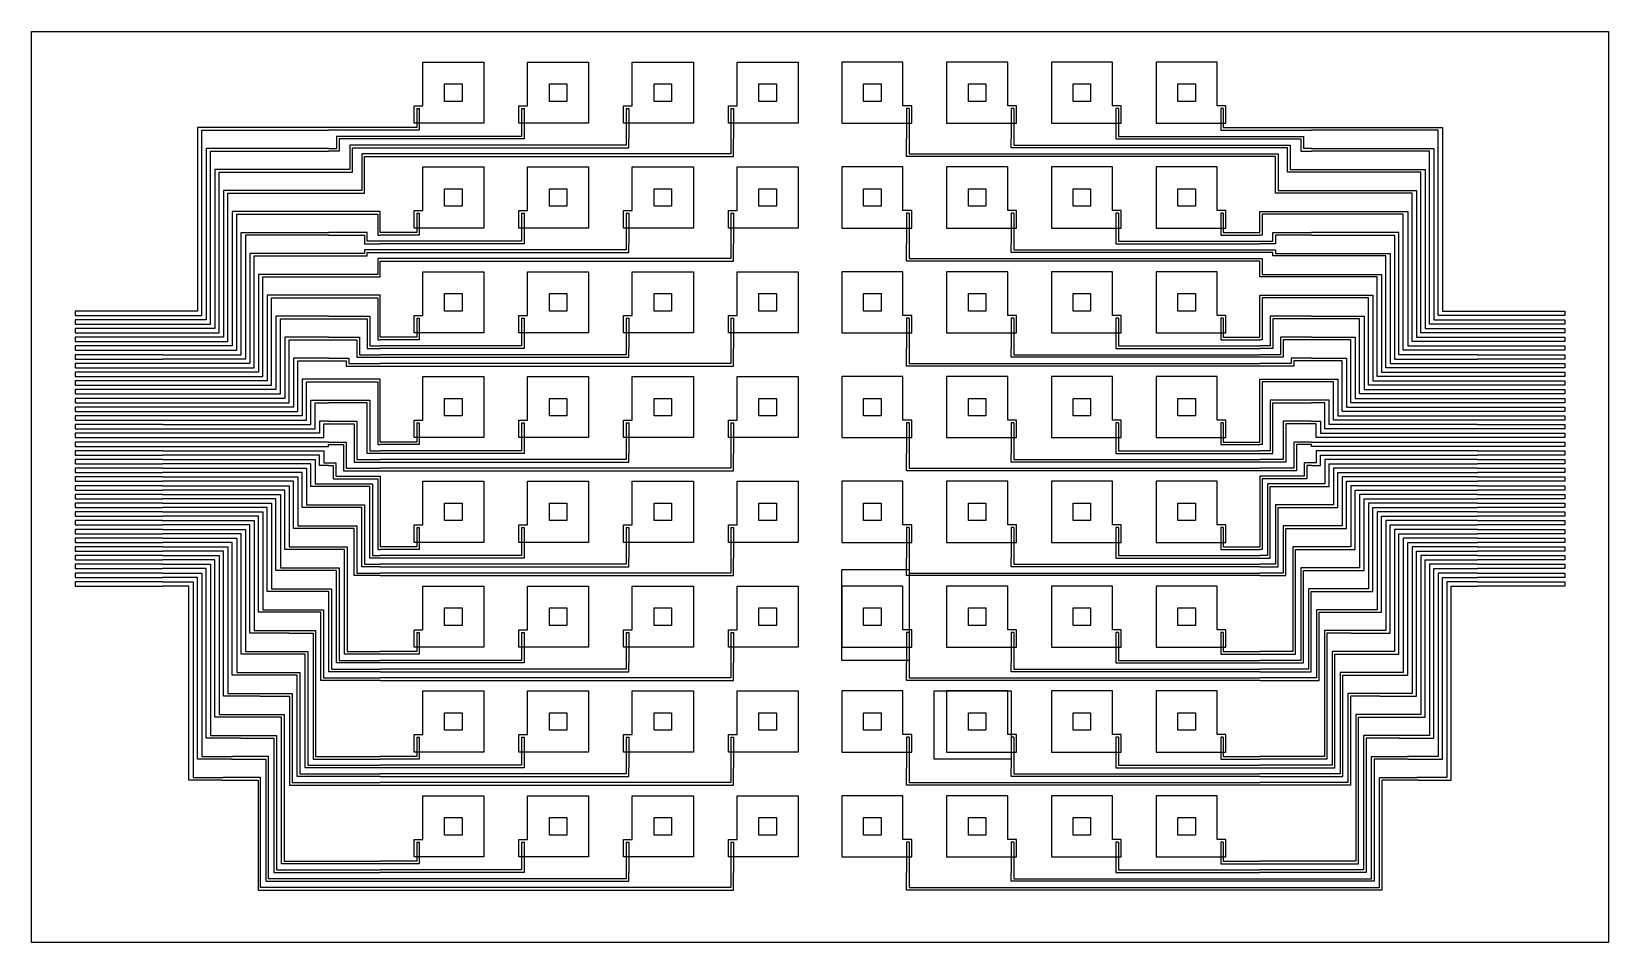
# Model space of a CAD drawing. Header units: millimetres. Extents: x -64 to 318, y -275 to 106.
# Drawn here: x 83.1 to 173.4, y -157.4 to -105.3 of the extents above; entities that cross this region are included whole.
import ezdxf

# ---------------------------------------------------------------- set-up
doc = ezdxf.new("R2010")
doc.units = ezdxf.units.MM
doc.header["$MEASUREMENT"] = 0

# ---------------------------------------------------------------- blocks, each defined once
blk = doc.blocks.new('*U20')
at = {"color": 3}
for p, q in [((-2, -1.75), (-2, -0.75)), ((-2, -0.75), (-1.5, -0.75)), ((-1.5, -0.75), (-1.5, -0.75)), ((-1.5, -1.75), (-2, -1.75))]:
    blk.add_line(p, q, dxfattribs=at)
blk.add_lwpolyline([(-1.5, -0.75), (-1.5, 1.75), (2, 1.75), (2, -1.75), (-1.5, -1.75)], dxfattribs=at)
blk = doc.blocks.new('*U21')
at = {"color": 0, "linetype": 'ByBlock', "lineweight": -2, "transparency": 16777216}
for p in [(0, 0), (6, 0), (12, 0), (18, 0), (0, -6), (6, -6), (12, -6), (18, -6), (0, -12), (6, -12), (12, -12), (18, -12), (0, -18), (6, -18), (12, -18), (18, -18), (0, -24), (6, -24), (12, -24), (18, -24), (0, -30), (6, -30), (12, -30), (18, -30), (0, -36), (6, -36), (12, -36), (18, -36), (0, -42), (6, -42), (12, -42), (18, -42)]:
    blk.add_blockref('*U20', p, dxfattribs=at)
blk = doc.blocks.new('*U22')
blk.add_lwpolyline([(-0.125, 2.5), (-0.125, -2.5), (0.125, -2.5), (0.125, 2.5)])
blk = doc.blocks.new('*U23')
at = {"color": 0, "linetype": 'ByBlock', "lineweight": -2, "transparency": 16777216}
for p in [(0, 0), (0.5, 0), (1, 0), (1.5, 0), (2, 0), (2.5, 0), (3, 0), (3.5, 0), (4, 0), (4.5, 0), (5, 0), (5.5, 0), (6, 0), (6.5, 0), (7, 0), (7.5, 0), (8, 0), (8.5, 0), (9, 0), (9.5, 0), (10, 0), (10.5, 0), (11, 0), (11.5, 0), (12, 0), (12.5, 0), (13, 0), (13.5, 0), (14, 0), (14.5, 0), (15, 0), (15.5, 0)]:
    blk.add_blockref('*U22', p, dxfattribs=at)
blk = doc.blocks.new('*U24')
for p, q in [((-8.033, 1.375), (-8.033, 0.275)), ((-8.033, 1.375), (-7.883, 1.375)), ((-7.883, 1.375), (-7.883, 0.125)), ((-2.033, 1.375), (-2.033, -0.225)), ((-2.033, 1.375), (-1.883, 1.375)), ((-1.883, 1.375), (-1.883, 0.125)), ((3.967, 1.375), (3.967, -0.225)), ((3.967, 1.375), (4.117, 1.375)), ((4.117, 1.375), (4.117, 0.125)), ((9.967, 1.375), (9.967, -0.225)), ((9.967, 1.375), (10.117, 1.375)), ((10.117, 1.375), (10.117, 0.125)), ((-8.033, 0.275), (-10.117, 0.275)), ((-7.883, 0.125), (-10.117, 0.125)), ((-8.033, 0.275), (-8.033, 0.275)), ((-1.998, 0.172), (-1.998, 0.172)), ((-1.883, 0.125), (-1.883, -0.375)), ((4.002, 0.172), (4.002, 0.172)), ((4.117, 0.125), (4.117, -0.375)), ((10.002, 0.172), (10.002, 0.172)), ((10.117, 0.125), (10.117, -0.375)), ((-2.033, -0.225), (-10.117, -0.225)), ((-1.883, -0.375), (-10.117, -0.375)), ((3.967, -0.725), (-10.117, -0.725)), ((-10.117, -0.875), (4.117, -0.875)), ((3.967, -0.225), (3.967, -0.725)), ((4.117, -0.875), (4.117, -0.375)), ((9.967, -0.225), (9.967, -0.725)), ((9.967, -0.725), (9.967, -1.225)), ((10.117, -0.875), (10.117, -0.375)), ((10.117, -1.375), (10.117, -0.875)), ((9.967, -1.225), (-10.117, -1.225)), ((-10.117, -1.375), (10.117, -1.375))]:
    blk.add_line(p, q)
blk = doc.blocks.new('*U25')
at = {"color": 0, "linetype": 'ByBlock', "lineweight": -2, "transparency": 16777216}
for p in [(0, 0), (0, -6), (0, -12), (0, -18), (0, -24), (0, -30), (0, -36), (0, -42)]:
    blk.add_blockref('*U24', p, dxfattribs=at)
blk = doc.blocks.new('*U26')
at = {"color": 3}
for p, q in [((-2, -1.75), (-2, -0.75)), ((-2, -0.75), (-1.5, -0.75)), ((-1.5, -0.75), (-1.5, -0.75)), ((-1.5, -1.75), (-2, -1.75))]:
    blk.add_line(p, q, dxfattribs=at)
blk.add_lwpolyline([(-1.5, -0.75), (-1.5, 1.75), (2, 1.75), (2, -1.75), (-1.5, -1.75)], dxfattribs=at)
blk = doc.blocks.new('*U27')
at = {"color": 0, "linetype": 'ByBlock', "lineweight": -2, "transparency": 16777216}
for p in [(0, 0), (6, 0), (12, 0), (18, 0), (0, -6), (6, -6), (12, -6), (18, -6), (0, -12), (6, -12), (12, -12), (18, -12), (0, -18), (6, -18), (12, -18), (18, -18), (0, -24), (6, -24), (12, -24), (18, -24), (0, -30), (6, -30), (12, -30), (18, -30), (0, -36), (6, -36), (12, -36), (18, -36), (0, -42), (6, -42), (12, -42), (18, -42)]:
    blk.add_blockref('*U26', p, dxfattribs=at)
blk = doc.blocks.new('*U28')
blk.add_lwpolyline([(-0.125, 2.5), (-0.125, -2.5), (0.125, -2.5), (0.125, 2.5)])
blk = doc.blocks.new('*U29')
at = {"color": 0, "linetype": 'ByBlock', "lineweight": -2, "transparency": 16777216}
for p in [(0, 0), (0.5, 0), (1, 0), (1.5, 0), (2, 0), (2.5, 0), (3, 0), (3.5, 0), (4, 0), (4.5, 0), (5, 0), (5.5, 0), (6, 0), (6.5, 0), (7, 0), (7.5, 0), (8, 0), (8.5, 0), (9, 0), (9.5, 0), (10, 0), (10.5, 0), (11, 0), (11.5, 0), (12, 0), (12.5, 0), (13, 0), (13.5, 0), (14, 0), (14.5, 0), (15, 0), (15.5, 0)]:
    blk.add_blockref('*U28', p, dxfattribs=at)
blk = doc.blocks.new('*U30')
for p, q in [((-8.033, 1.375), (-8.033, 0.275)), ((-8.033, 1.375), (-7.883, 1.375)), ((-7.883, 1.375), (-7.883, 0.125)), ((-2.033, 1.375), (-2.033, -0.225)), ((-2.033, 1.375), (-1.883, 1.375)), ((-1.883, 1.375), (-1.883, 0.125)), ((3.967, 1.375), (3.967, -0.225)), ((3.967, 1.375), (4.117, 1.375)), ((4.117, 1.375), (4.117, 0.125)), ((9.967, 1.375), (9.967, -0.225)), ((9.967, 1.375), (10.117, 1.375)), ((10.117, 1.375), (10.117, 0.125)), ((-8.033, 0.275), (-10.117, 0.275)), ((-7.883, 0.125), (-10.117, 0.125)), ((-8.033, 0.275), (-8.033, 0.275)), ((-1.998, 0.172), (-1.998, 0.172)), ((-1.883, 0.125), (-1.883, -0.375)), ((4.002, 0.172), (4.002, 0.172)), ((4.117, 0.125), (4.117, -0.375)), ((10.002, 0.172), (10.002, 0.172)), ((10.117, 0.125), (10.117, -0.375)), ((-2.033, -0.225), (-10.117, -0.225)), ((-1.883, -0.375), (-10.117, -0.375)), ((3.967, -0.725), (-10.117, -0.725)), ((-10.117, -0.875), (4.117, -0.875)), ((3.967, -0.225), (3.967, -0.725)), ((4.117, -0.875), (4.117, -0.375)), ((9.967, -0.225), (9.967, -0.725)), ((9.967, -0.725), (9.967, -1.225)), ((10.117, -0.875), (10.117, -0.375)), ((10.117, -1.375), (10.117, -0.875)), ((9.967, -1.225), (-10.117, -1.225)), ((-10.117, -1.375), (10.117, -1.375))]:
    blk.add_line(p, q)
blk = doc.blocks.new('*U31')
at = {"color": 0, "linetype": 'ByBlock', "lineweight": -2, "transparency": 16777216}
for p in [(0, 0), (0, -6), (0, -12), (0, -18), (0, -24), (0, -30), (0, -36), (0, -42)]:
    blk.add_blockref('*U30', p, dxfattribs=at)
blk = doc.blocks.new('*U32')
at = {"color": 4}
blk.add_lwpolyline([(-0.5, 0.5), (0.5, 0.5), (0.5, -0.5), (-0.5, -0.5)], close=True, dxfattribs=at)
blk = doc.blocks.new('*U33')
at = {"color": 0, "linetype": 'ByBlock', "lineweight": -2, "transparency": 16777216}
for p in [(0, 0), (6, 0), (12, 0), (18, 0), (24, 0), (30, 0), (36, 0), (42, 0), (0, -6), (6, -6), (12, -6), (18, -6), (24, -6), (30, -6), (36, -6), (42, -6), (0, -12), (6, -12), (12, -12), (18, -12), (24, -12), (30, -12), (36, -12), (42, -12), (0, -18), (6, -18), (12, -18), (18, -18), (24, -18), (30, -18), (36, -18), (42, -18), (0, -24), (6, -24), (12, -24), (18, -24), (24, -24), (30, -24), (36, -24), (42, -24), (0, -30), (6, -30), (12, -30), (18, -30), (24, -30), (30, -30), (36, -30), (42, -30), (0, -36), (6, -36), (12, -36), (18, -36), (24, -36), (30, -36), (36, -36), (42, -36), (0, -42), (6, -42), (12, -42), (18, -42), (24, -42), (30, -42), (36, -42), (42, -42)]:
    blk.add_blockref('*U32', p, dxfattribs=at)

msp = doc.modelspace()

# ---------------------------------------------------------------- linework, layer by layer
for p, q in [((103.079, -110.799), (100.104, -110.799)), ((103.079, -110.949), (100.104, -110.949)), ((153.445, -110.799), (156.419, -110.799)), ((153.445, -110.949), (156.419, -110.949)), ((103.079, -111.299), (100.578, -111.299)), ((100.578, -111.299), (100.578, -111.999)), ((103.079, -111.449), (100.728, -111.449)), ((100.728, -111.449), (100.728, -112.149)), ((103.079, -111.799), (101.331, -111.799)), ((101.331, -111.799), (101.331, -113.199)), ((101.481, -113.349), (101.481, -111.949)), ((101.481, -111.949), (103.079, -111.949)), ((153.445, -111.299), (155.946, -111.299)), ((153.445, -111.449), (155.796, -111.449)), ((153.445, -111.799), (155.193, -111.799)), ((155.043, -111.949), (153.445, -111.949)), ((155.043, -113.349), (155.043, -111.949)), ((155.193, -111.799), (155.193, -113.199)), ((155.796, -111.449), (155.796, -112.149)), ((155.946, -111.299), (155.946, -111.999)), ((100.104, -111.999), (100.578, -111.999)), ((100.728, -112.149), (100.104, -112.149)), ((103.079, -112.299), (102.016, -112.299)), ((102.016, -112.299), (102.016, -114.399)), ((102.166, -114.549), (102.166, -112.449)), ((102.166, -112.449), (103.079, -112.449)), ((153.445, -112.299), (154.507, -112.299)), ((154.357, -112.449), (153.445, -112.449)), ((154.357, -114.549), (154.357, -112.449)), ((154.507, -112.299), (154.507, -114.399)), ((155.796, -112.149), (156.419, -112.149)), ((156.419, -111.999), (155.946, -111.999)), ((101.331, -113.199), (100.104, -113.199)), ((100.104, -113.349), (101.481, -113.349)), ((156.419, -113.349), (155.043, -113.349)), ((155.193, -113.199), (156.419, -113.199)), ((102.016, -114.399), (100.104, -114.399)), ((100.104, -114.549), (102.166, -114.549)), ((156.419, -114.549), (154.357, -114.549)), ((154.507, -114.399), (156.419, -114.399)), ((103.079, -115.599), (100.104, -115.599)), ((103.079, -116.799), (103.079, -115.599)), ((153.445, -116.799), (153.445, -115.599)), ((153.445, -115.599), (156.419, -115.599)), ((100.104, -115.749), (102.929, -115.749)), ((102.929, -115.749), (102.929, -116.949)), ((156.419, -115.749), (153.595, -115.749)), ((153.595, -115.749), (153.595, -116.949)), ((102.329, -116.799), (100.104, -116.799)), ((100.104, -116.949), (102.179, -116.949)), ((102.179, -116.949), (102.179, -117.449)), ((102.329, -117.299), (102.329, -116.799)), ((103.079, -117.299), (102.329, -117.299)), ((102.929, -116.949), (103.079, -116.949)), ((153.595, -116.949), (153.445, -116.949)), ((153.445, -117.299), (154.195, -117.299)), ((154.195, -117.299), (154.195, -116.799)), ((154.195, -116.799), (156.419, -116.799)), ((156.419, -116.949), (154.345, -116.949)), ((154.345, -116.949), (154.345, -117.449)), ((102.179, -117.999), (100.104, -117.999)), ((100.104, -118.149), (102.329, -118.149)), ((102.179, -117.449), (103.079, -117.449)), ((103.079, -117.799), (102.179, -117.799)), ((102.179, -117.799), (102.179, -117.999)), ((102.329, -118.149), (102.329, -117.949)), ((102.329, -117.949), (103.079, -117.949)), ((103.079, -118.299), (102.929, -118.299)), ((102.929, -118.299), (102.929, -119.199)), ((154.345, -117.449), (153.445, -117.449)), ((153.445, -117.799), (154.345, -117.799)), ((154.195, -117.949), (153.445, -117.949)), ((153.445, -118.299), (153.595, -118.299)), ((153.595, -118.299), (153.595, -119.199)), ((154.195, -118.149), (154.195, -117.949)), ((156.419, -118.149), (154.195, -118.149)), ((154.345, -117.799), (154.345, -117.999)), ((154.345, -117.999), (156.419, -117.999)), ((102.929, -119.199), (100.104, -119.199)), ((103.079, -119.349), (103.079, -118.449)), ((153.445, -119.349), (153.445, -118.449)), ((153.595, -119.199), (156.419, -119.199)), ((100.104, -119.349), (103.079, -119.349)), ((156.419, -119.349), (153.445, -119.349)), ((103.079, -120.399), (100.104, -120.399)), ((100.104, -120.549), (102.929, -120.549)), ((102.929, -120.549), (102.929, -122.949)), ((103.079, -122.799), (103.079, -120.399)), ((153.445, -122.799), (153.445, -120.399)), ((153.445, -120.399), (156.419, -120.399)), ((156.419, -120.549), (153.595, -120.549)), ((153.595, -120.549), (153.595, -122.949)), ((100.104, -121.599), (102.479, -121.599)), ((100.104, -121.749), (102.329, -121.749)), ((102.329, -121.749), (102.329, -123.449)), ((102.479, -121.599), (102.479, -123.299)), ((156.419, -121.599), (154.045, -121.599)), ((154.045, -121.599), (154.045, -123.299)), ((156.419, -121.749), (154.195, -121.749)), ((154.195, -121.749), (154.195, -123.449)), ((100.104, -122.799), (101.879, -122.799)), ((101.879, -122.799), (101.879, -123.799)), ((156.419, -122.799), (154.645, -122.799)), ((154.645, -122.799), (154.645, -123.799)), ((100.104, -122.949), (101.729, -122.949)), ((101.729, -122.949), (101.729, -123.949)), ((102.329, -123.449), (103.079, -123.449)), ((102.479, -123.299), (103.079, -123.299)), ((102.929, -122.949), (103.079, -122.949)), ((153.595, -122.949), (153.445, -122.949)), ((154.045, -123.299), (153.445, -123.299)), ((154.195, -123.449), (153.445, -123.449)), ((156.419, -122.949), (154.795, -122.949)), ((154.795, -122.949), (154.795, -123.949)), ((100.104, -123.999), (101.279, -123.999)), ((100.104, -124.149), (101.129, -124.149)), ((101.129, -124.149), (101.129, -124.449)), ((101.129, -124.449), (103.079, -124.449)), ((101.279, -123.999), (101.279, -124.299)), ((101.279, -124.299), (103.079, -124.299)), ((101.729, -123.949), (103.079, -123.949)), ((101.879, -123.799), (103.079, -123.799)), ((154.645, -123.799), (153.445, -123.799)), ((154.795, -123.949), (153.445, -123.949)), ((155.245, -124.299), (153.445, -124.299)), ((155.395, -124.449), (153.445, -124.449)), ((156.419, -123.999), (155.245, -123.999)), ((155.245, -123.999), (155.245, -124.299)), ((156.419, -124.149), (155.395, -124.149)), ((155.395, -124.149), (155.395, -124.449)), ((103.079, -125.199), (100.104, -125.199)), ((100.104, -125.349), (102.929, -125.349)), ((102.929, -125.349), (102.929, -128.949)), ((103.079, -128.799), (103.079, -125.199)), ((153.445, -128.799), (153.445, -125.199)), ((153.445, -125.199), (156.419, -125.199)), ((156.419, -125.349), (153.595, -125.349)), ((153.595, -125.349), (153.595, -128.949)), ((100.104, -126.399), (102.479, -126.399)), ((102.479, -126.399), (102.479, -129.299)), ((156.419, -126.399), (154.045, -126.399)), ((154.045, -126.399), (154.045, -129.299)), ((102.329, -126.549), (100.104, -126.549)), ((102.329, -129.449), (102.329, -126.549)), ((154.195, -129.449), (154.195, -126.549)), ((154.195, -126.549), (156.419, -126.549)), ((100.104, -127.599), (101.729, -127.599)), ((100.104, -127.749), (101.579, -127.749)), ((101.579, -127.749), (101.579, -129.949)), ((101.729, -127.599), (101.729, -129.799)), ((156.419, -127.599), (154.795, -127.599)), ((154.795, -127.599), (154.795, -129.799)), ((156.419, -127.749), (154.945, -127.749)), ((154.945, -127.749), (154.945, -129.949)), ((100.104, -128.799), (90.604, -128.799)), ((100.104, -128.799), (101.129, -128.799)), ((100.104, -128.949), (100.979, -128.949)), ((100.979, -128.949), (100.979, -130.449)), ((101.129, -128.799), (101.129, -130.299)), ((102.929, -128.949), (103.079, -128.949)), ((153.595, -128.949), (153.445, -128.949)), ((156.419, -128.799), (155.395, -128.799)), ((155.395, -128.799), (155.395, -130.299)), ((156.419, -128.949), (155.545, -128.949)), ((155.545, -128.949), (155.545, -130.449)), ((156.419, -128.799), (165.919, -128.799)), ((100.104, -129.999), (100.529, -129.999)), ((100.529, -129.999), (100.529, -130.763)), ((101.579, -129.949), (103.079, -129.949)), ((101.729, -129.799), (103.079, -129.799)), ((103.079, -129.449), (102.329, -129.449)), ((102.479, -129.299), (103.079, -129.299)), ((154.045, -129.299), (153.445, -129.299)), ((153.445, -129.449), (154.195, -129.449)), ((154.795, -129.799), (153.445, -129.799)), ((154.945, -129.949), (153.445, -129.949)), ((156.419, -129.999), (155.995, -129.999)), ((155.995, -129.999), (155.995, -130.763)), ((100.104, -130.149), (100.379, -130.149)), ((100.379, -130.149), (100.379, -130.913)), ((100.379, -130.913), (102.929, -130.913)), ((100.529, -130.763), (103.079, -130.763)), ((100.979, -130.449), (103.079, -130.449)), ((101.129, -130.299), (103.079, -130.299)), ((102.929, -130.913), (102.929, -134.949)), ((103.079, -130.763), (103.079, -134.799)), ((155.395, -130.299), (153.445, -130.299)), ((155.545, -130.449), (153.445, -130.449)), ((155.995, -130.763), (153.445, -130.763)), ((153.445, -130.763), (153.445, -134.799)), ((156.145, -130.913), (153.595, -130.913)), ((153.595, -130.913), (153.595, -134.949)), ((156.419, -130.149), (156.145, -130.149)), ((156.145, -130.149), (156.145, -130.913)), ((100.104, -131.199), (102.629, -131.199)), ((102.479, -131.349), (100.104, -131.349)), ((102.479, -135.449), (102.479, -131.349)), ((102.629, -131.199), (102.629, -135.299)), ((156.419, -131.199), (153.895, -131.199)), ((153.895, -131.199), (153.895, -135.299)), ((154.045, -135.449), (154.045, -131.349)), ((154.045, -131.349), (156.419, -131.349)), ((102.029, -132.549), (100.104, -132.549)), ((100.254, -132.399), (102.179, -132.399)), ((102.029, -135.949), (102.029, -132.549)), ((102.179, -132.399), (102.179, -135.799)), ((156.269, -132.399), (154.345, -132.399)), ((154.345, -132.399), (154.345, -135.799)), ((154.495, -135.949), (154.495, -132.549)), ((154.495, -132.549), (156.419, -132.549)), ((100.104, -133.599), (101.729, -133.599)), ((101.729, -133.599), (101.729, -136.299)), ((156.419, -133.599), (154.795, -133.599)), ((154.795, -133.599), (154.795, -136.299)), ((101.579, -133.749), (100.104, -133.749)), ((101.579, -136.449), (101.579, -133.749)), ((154.945, -136.449), (154.945, -133.749)), ((154.945, -133.749), (156.419, -133.749)), ((100.104, -134.799), (101.176, -134.799)), ((101.026, -134.949), (100.104, -134.949)), ((101.026, -140.949), (101.026, -134.949)), ((101.176, -134.799), (101.176, -140.799)), ((103.079, -135.449), (102.479, -135.449)), ((102.629, -135.299), (103.079, -135.299)), ((102.929, -134.949), (103.079, -134.949)), ((153.595, -134.949), (153.445, -134.949)), ((153.895, -135.299), (153.445, -135.299)), ((153.445, -135.449), (154.045, -135.449)), ((156.419, -134.799), (155.347, -134.799)), ((155.347, -134.799), (155.347, -140.799)), ((155.497, -140.949), (155.497, -134.949)), ((155.497, -134.949), (156.419, -134.949)), ((100.576, -136.149), (99.488, -136.149)), ((99.556, -135.999), (100.726, -135.999)), ((100.576, -141.449), (100.576, -136.149)), ((100.726, -135.999), (100.726, -141.299)), ((101.729, -136.299), (103.079, -136.299)), ((103.079, -135.949), (102.029, -135.949)), ((102.179, -135.799), (103.079, -135.799)), ((154.345, -135.799), (153.445, -135.799)), ((153.445, -135.949), (154.495, -135.949)), ((154.795, -136.299), (153.445, -136.299)), ((156.967, -135.999), (155.797, -135.999)), ((155.797, -135.999), (155.797, -141.299)), ((155.947, -141.449), (155.947, -136.149)), ((155.947, -136.149), (157.036, -136.149)), ((99.008, -137.199), (100.276, -137.199)), ((100.276, -137.199), (100.276, -141.799)), ((103.079, -136.449), (101.579, -136.449)), ((153.445, -136.449), (154.945, -136.449)), ((157.516, -137.199), (156.247, -137.199)), ((156.247, -137.199), (156.247, -141.799)), ((100.126, -137.349), (98.939, -137.349)), ((100.126, -141.949), (100.126, -137.349)), ((156.397, -141.949), (156.397, -137.349)), ((156.397, -137.349), (157.584, -137.349)), ((99.676, -138.549), (98.391, -138.549)), ((98.459, -138.399), (99.826, -138.399)), ((99.676, -142.449), (99.676, -138.549)), ((99.826, -138.399), (99.826, -142.299)), ((158.064, -138.399), (156.697, -138.399)), ((156.697, -138.399), (156.697, -142.299)), ((156.847, -142.449), (156.847, -138.549)), ((156.847, -138.549), (158.133, -138.549)), ((97.842, -139.749), (99.226, -139.749)), ((97.911, -139.599), (99.376, -139.599)), ((99.226, -139.749), (99.226, -146.949)), ((99.376, -139.599), (99.376, -146.799)), ((158.613, -139.599), (157.147, -139.599)), ((157.147, -139.599), (157.147, -146.799)), ((158.681, -139.749), (157.297, -139.749)), ((157.297, -139.749), (157.297, -146.949)), ((97.362, -140.799), (98.926, -140.799)), ((98.926, -140.799), (98.926, -147.299)), ((101.176, -140.799), (103.079, -140.799)), ((155.347, -140.799), (153.445, -140.799)), ((159.161, -140.799), (157.597, -140.799)), ((157.597, -140.799), (157.597, -147.299)), ((98.776, -140.949), (97.294, -140.949)), ((98.776, -147.449), (98.776, -140.949)), ((103.079, -141.449), (100.576, -141.449)), ((100.726, -141.299), (103.079, -141.299)), ((103.079, -140.949), (101.026, -140.949)), ((153.445, -140.949), (155.497, -140.949)), ((155.797, -141.299), (153.445, -141.299)), ((153.445, -141.449), (155.947, -141.449)), ((157.747, -147.449), (157.747, -140.949)), ((157.747, -140.949), (159.23, -140.949)), ((98.326, -142.149), (96.745, -142.149)), ((96.814, -141.999), (98.476, -141.999)), ((98.326, -147.949), (98.326, -142.149)), ((98.476, -141.999), (98.476, -147.799)), ((103.079, -142.449), (99.676, -142.449)), ((99.826, -142.299), (103.079, -142.299)), ((103.079, -141.949), (100.126, -141.949)), ((100.276, -141.799), (103.079, -141.799)), ((156.247, -141.799), (153.445, -141.799)), ((153.445, -141.949), (156.397, -141.949)), ((156.697, -142.299), (153.445, -142.299)), ((153.445, -142.449), (156.847, -142.449)), ((159.709, -141.999), (158.047, -141.999)), ((158.047, -141.999), (158.047, -147.799)), ((158.197, -147.949), (158.197, -142.149)), ((158.197, -142.149), (159.778, -142.149)), ((96.197, -143.349), (97.876, -143.349)), ((96.265, -143.199), (98.026, -143.199)), ((97.876, -143.349), (97.876, -148.449)), ((98.026, -143.199), (98.026, -148.299)), ((160.258, -143.199), (158.497, -143.199)), ((158.497, -143.199), (158.497, -148.299)), ((160.326, -143.349), (158.647, -143.349)), ((158.647, -143.349), (158.647, -148.449)), ((95.717, -144.399), (97.576, -144.399)), ((97.576, -144.399), (97.576, -152.799)), ((160.806, -144.399), (158.947, -144.399)), ((158.947, -144.399), (158.947, -152.799)), ((97.426, -144.549), (95.648, -144.549)), ((97.426, -152.949), (97.426, -144.549)), ((159.097, -152.949), (159.097, -144.549)), ((159.097, -144.549), (160.875, -144.549)), ((95.1, -145.749), (96.976, -145.749)), ((95.169, -145.599), (97.126, -145.599)), ((96.976, -145.749), (96.976, -153.449)), ((97.126, -145.599), (97.126, -153.299)), ((161.355, -145.599), (159.397, -145.599)), ((159.397, -145.599), (159.397, -153.299)), ((161.423, -145.749), (159.547, -145.749)), ((159.547, -145.749), (159.547, -153.449)), ((94.552, -146.949), (96.526, -146.949)), ((96.676, -146.799), (94.62, -146.799)), ((96.526, -146.949), (96.526, -153.949)), ((96.676, -153.799), (96.676, -146.799)), ((99.226, -146.949), (103.079, -146.949)), ((99.376, -146.799), (103.079, -146.799)), ((157.147, -146.799), (153.445, -146.799)), ((157.297, -146.949), (153.445, -146.949)), ((159.847, -153.799), (159.847, -146.799)), ((159.847, -146.799), (161.903, -146.799)), ((161.972, -146.949), (159.997, -146.949)), ((159.997, -146.949), (159.997, -153.949)), ((96.226, -147.999), (94.072, -147.999)), ((96.226, -154.299), (96.226, -147.999)), ((103.079, -147.949), (98.326, -147.949)), ((98.476, -147.799), (103.079, -147.799)), ((103.079, -147.449), (98.776, -147.449)), ((98.926, -147.299), (103.079, -147.299)), ((157.597, -147.299), (153.445, -147.299)), ((153.445, -147.449), (157.747, -147.449)), ((158.047, -147.799), (153.445, -147.799)), ((153.445, -147.949), (158.197, -147.949)), ((160.297, -154.299), (160.297, -147.999)), ((160.297, -147.999), (162.452, -147.999)), ((94.003, -148.149), (96.076, -148.149)), ((96.076, -148.149), (96.076, -154.449)), ((97.876, -148.449), (103.079, -148.449)), ((98.026, -148.299), (103.079, -148.299)), ((158.497, -148.299), (153.445, -148.299)), ((158.647, -148.449), (153.445, -148.449)), ((162.52, -148.149), (160.447, -148.149)), ((160.447, -148.149), (160.447, -154.449)), ((96.976, -153.449), (103.079, -153.449)), ((97.126, -153.299), (103.079, -153.299)), ((103.079, -152.949), (97.426, -152.949)), ((97.576, -152.799), (103.079, -152.799)), ((158.947, -152.799), (153.445, -152.799)), ((153.445, -152.949), (159.097, -152.949)), ((159.397, -153.299), (153.445, -153.299)), ((159.547, -153.449), (153.445, -153.449)), ((103.079, -154.299), (96.226, -154.299)), ((96.526, -153.949), (103.079, -153.949)), ((103.079, -153.799), (96.676, -153.799)), ((153.445, -153.799), (159.847, -153.799)), ((159.997, -153.949), (153.445, -153.949)), ((153.445, -154.299), (160.297, -154.299)), ((96.076, -154.449), (103.079, -154.449)), ((160.447, -154.449), (153.445, -154.449))]:
    msp.add_line(p, q)
at = {"color": 4}
msp.add_lwpolyline([(83.104, -105.299), (173.419, -105.299), (173.419, -157.449), (83.104, -157.449)], close=True, dxfattribs=at)
for points in [[(100.104, -110.799), (92.604, -110.799), (92.604, -121.299), (90.604, -121.299)], [(90.604, -121.549), (92.855, -121.549), (92.855, -110.949), (100.104, -110.949)], [(156.419, -110.799), (163.919, -110.799), (163.919, -121.299), (165.919, -121.299)], [(165.919, -121.549), (163.669, -121.549), (163.669, -110.949), (156.419, -110.949)], [(100.104, -111.999), (93.104, -111.999), (93.104, -121.799), (90.604, -121.799)], [(90.604, -122.049), (93.355, -122.049), (93.355, -112.149), (100.104, -112.149)], [(156.419, -111.999), (163.419, -111.999), (163.419, -121.799), (165.919, -121.799)], [(165.919, -122.049), (163.169, -122.049), (163.169, -112.149), (156.419, -112.149)], [(100.104, -113.199), (93.604, -113.199), (93.604, -122.299), (90.604, -122.299)], [(90.604, -122.549), (93.855, -122.549), (93.855, -113.349), (100.104, -113.349)], [(156.419, -113.199), (162.919, -113.199), (162.919, -122.299), (165.919, -122.299)], [(165.919, -122.549), (162.669, -122.549), (162.669, -113.349), (156.419, -113.349)], [(100.104, -114.399), (94.104, -114.399), (94.104, -122.799), (90.604, -122.799)], [(90.604, -123.049), (94.355, -123.049), (94.355, -114.549), (100.104, -114.549)], [(156.419, -114.399), (162.419, -114.399), (162.419, -122.799), (165.919, -122.799)], [(165.919, -123.049), (162.169, -123.049), (162.169, -114.549), (156.419, -114.549)], [(100.104, -115.599), (94.604, -115.599), (94.604, -123.299), (90.604, -123.299)], [(156.419, -115.599), (161.919, -115.599), (161.919, -123.299), (165.919, -123.299)], [(90.604, -123.549), (94.855, -123.549), (94.855, -115.749), (100.104, -115.749)], [(165.919, -123.549), (161.669, -123.549), (161.669, -115.749), (156.419, -115.749)], [(90.604, -123.799), (95.105, -123.799), (95.105, -116.799), (100.104, -116.799)], [(100.104, -116.949), (95.354, -116.949), (95.354, -124.049), (90.604, -124.049)], [(165.919, -123.799), (161.419, -123.799), (161.419, -116.799), (156.419, -116.799)], [(156.419, -116.949), (161.169, -116.949), (161.169, -124.049), (165.919, -124.049)], [(100.104, -117.999), (95.604, -117.999), (95.604, -124.299), (90.604, -124.299)], [(90.604, -124.549), (95.855, -124.549), (95.855, -118.149), (100.104, -118.149)], [(156.419, -117.999), (160.919, -117.999), (160.919, -124.299), (165.919, -124.299)], [(165.919, -124.549), (160.669, -124.549), (160.669, -118.149), (156.419, -118.149)], [(100.104, -119.199), (96.104, -119.199), (96.104, -124.799), (90.604, -124.799)], [(156.419, -119.199), (160.419, -119.199), (160.419, -124.799), (165.919, -124.799)], [(90.604, -125.049), (96.355, -125.049), (96.355, -119.349), (100.104, -119.349)], [(165.919, -125.049), (160.169, -125.049), (160.169, -119.349), (156.419, -119.349)], [(100.104, -120.399), (96.604, -120.399), (96.604, -125.299), (90.604, -125.299)], [(90.604, -125.549), (96.855, -125.549), (96.855, -120.549), (100.104, -120.549)], [(156.419, -120.399), (159.919, -120.399), (159.919, -125.299), (165.919, -125.299)], [(165.919, -125.549), (159.669, -125.549), (159.669, -120.549), (156.419, -120.549)], [(100.104, -121.599), (97.104, -121.599), (97.104, -125.799), (90.604, -125.799)], [(90.604, -126.049), (97.355, -126.049), (97.355, -121.749), (100.104, -121.749)], [(156.419, -121.599), (159.419, -121.599), (159.419, -125.799), (165.919, -125.799)], [(165.919, -126.049), (159.169, -126.049), (159.169, -121.749), (156.419, -121.749)], [(100.104, -122.799), (97.604, -122.799), (97.604, -126.299), (90.604, -126.299)], [(156.419, -122.799), (158.919, -122.799), (158.919, -126.299), (165.919, -126.299)], [(90.604, -126.549), (97.855, -126.549), (97.855, -122.949), (100.104, -122.949)], [(165.919, -126.549), (158.669, -126.549), (158.669, -122.949), (156.419, -122.949)], [(100.104, -123.999), (98.104, -123.999), (98.104, -126.799), (90.604, -126.799)], [(90.604, -127.049), (98.355, -127.049), (98.355, -124.149), (100.104, -124.149)], [(156.419, -123.999), (158.419, -123.999), (158.419, -126.799), (165.919, -126.799)], [(165.919, -127.049), (158.169, -127.049), (158.169, -124.149), (156.419, -124.149)], [(100.104, -125.199), (98.604, -125.199), (98.604, -127.299), (90.604, -127.299)], [(90.604, -127.549), (98.855, -127.549), (98.855, -125.349), (100.104, -125.349)], [(156.419, -125.199), (157.919, -125.199), (157.919, -127.299), (165.919, -127.299)], [(165.919, -127.549), (157.669, -127.549), (157.669, -125.349), (156.419, -125.349)], [(90.604, -127.799), (99.105, -127.799), (99.105, -126.399), (100.104, -126.399)], [(165.919, -127.799), (157.419, -127.799), (157.419, -126.399), (156.419, -126.399)], [(90.604, -128.049), (99.355, -128.049), (99.355, -126.549), (100.104, -126.549)], [(165.919, -128.049), (157.169, -128.049), (157.169, -126.549), (156.419, -126.549)], [(100.104, -127.599), (99.604, -127.599), (99.604, -128.299), (90.604, -128.299)], [(90.604, -128.549), (99.854, -128.549), (99.854, -127.749), (100.104, -127.749)], [(156.419, -127.599), (156.919, -127.599), (156.919, -128.299), (165.919, -128.299)], [(165.919, -128.549), (156.669, -128.549), (156.669, -127.749), (156.419, -127.749)], [(90.604, -129.049), (100.104, -129.049), (100.104, -128.949)], [(165.919, -129.049), (156.419, -129.049), (156.419, -128.949)], [(90.604, -129.299), (99.854, -129.299), (99.854, -129.999), (100.104, -129.999)], [(100.104, -130.149), (99.604, -130.149), (99.604, -129.549), (90.604, -129.549)], [(90.604, -129.799), (99.355, -129.799), (99.355, -131.199), (100.104, -131.199)], [(100.104, -131.349), (99.104, -131.349), (99.104, -130.049), (90.604, -130.049)], [(165.919, -129.299), (156.669, -129.299), (156.669, -129.999), (156.419, -129.999)], [(156.419, -130.149), (156.919, -130.149), (156.919, -129.549), (165.919, -129.549)], [(165.919, -129.799), (157.169, -129.799), (157.169, -131.199), (156.419, -131.199)], [(156.419, -131.349), (157.419, -131.349), (157.419, -130.049), (165.919, -130.049)], [(90.604, -130.299), (98.855, -130.299), (98.855, -132.399), (100.254, -132.399)], [(100.104, -132.549), (98.604, -132.549), (98.604, -130.549), (90.604, -130.549)], [(90.604, -130.799), (98.355, -130.799), (98.355, -133.599), (100.104, -133.599)], [(165.919, -130.299), (157.669, -130.299), (157.669, -132.399), (156.269, -132.399)], [(156.419, -132.549), (157.919, -132.549), (157.919, -130.549), (165.919, -130.549)], [(165.919, -130.799), (158.169, -130.799), (158.169, -133.599), (156.419, -133.599)], [(100.104, -133.749), (98.104, -133.749), (98.104, -131.049), (90.604, -131.049)], [(90.604, -131.299), (97.855, -131.299), (97.855, -134.799), (100.104, -134.799)], [(100.104, -134.949), (97.604, -134.949), (97.604, -131.549), (90.604, -131.549)], [(90.604, -131.799), (97.355, -131.799), (97.355, -135.999), (99.556, -135.999)], [(156.419, -133.749), (158.419, -133.749), (158.419, -131.049), (165.919, -131.049)], [(165.919, -131.299), (158.669, -131.299), (158.669, -134.799), (156.419, -134.799)], [(156.419, -134.949), (158.919, -134.949), (158.919, -131.549), (165.919, -131.549)], [(165.919, -131.799), (159.169, -131.799), (159.169, -135.999), (156.967, -135.999)], [(99.488, -136.149), (97.104, -136.149), (97.104, -132.049), (90.604, -132.049)], [(90.604, -132.299), (96.855, -132.299), (96.855, -137.199), (99.008, -137.199)], [(98.939, -137.349), (96.604, -137.349), (96.604, -132.549), (90.604, -132.549)], [(157.036, -136.149), (159.419, -136.149), (159.419, -132.049), (165.919, -132.049)], [(165.919, -132.299), (159.669, -132.299), (159.669, -137.199), (157.516, -137.199)], [(157.584, -137.349), (159.919, -137.349), (159.919, -132.549), (165.919, -132.549)], [(90.604, -132.799), (96.355, -132.799), (96.355, -138.399), (98.459, -138.399)], [(98.391, -138.549), (96.104, -138.549), (96.104, -133.049), (90.604, -133.049)], [(90.604, -133.299), (95.855, -133.299), (95.855, -139.599), (97.911, -139.599)], [(97.842, -139.749), (95.604, -139.749), (95.604, -133.549), (90.604, -133.549)], [(165.919, -132.799), (160.169, -132.799), (160.169, -138.399), (158.064, -138.399)], [(158.133, -138.549), (160.419, -138.549), (160.419, -133.049), (165.919, -133.049)], [(165.919, -133.299), (160.669, -133.299), (160.669, -139.599), (158.613, -139.599)], [(158.681, -139.749), (160.919, -139.749), (160.919, -133.549), (165.919, -133.549)], [(90.604, -133.799), (95.355, -133.799), (95.355, -140.799), (97.362, -140.799)], [(97.294, -140.949), (95.104, -140.949), (95.104, -134.049), (90.604, -134.049)], [(90.604, -134.299), (94.855, -134.299), (94.855, -141.999), (96.814, -141.999)], [(96.745, -142.149), (94.604, -142.149), (94.604, -134.549), (90.604, -134.549)], [(165.919, -133.799), (161.169, -133.799), (161.169, -140.799), (159.161, -140.799)], [(159.23, -140.949), (161.419, -140.949), (161.419, -134.049), (165.919, -134.049)], [(165.919, -134.299), (161.669, -134.299), (161.669, -141.999), (159.709, -141.999)], [(159.778, -142.149), (161.919, -142.149), (161.919, -134.549), (165.919, -134.549)], [(90.604, -134.799), (94.355, -134.799), (94.355, -143.199), (96.265, -143.199)], [(96.197, -143.349), (94.104, -143.349), (94.104, -135.049), (90.604, -135.049)], [(90.604, -135.299), (93.855, -135.299), (93.855, -144.399), (95.717, -144.399)], [(165.919, -134.799), (162.169, -134.799), (162.169, -143.199), (160.258, -143.199)], [(160.326, -143.349), (162.419, -143.349), (162.419, -135.049), (165.919, -135.049)], [(165.919, -135.299), (162.669, -135.299), (162.669, -144.399), (160.806, -144.399)], [(95.648, -144.549), (93.604, -144.549), (93.604, -135.549), (90.604, -135.549)], [(90.604, -135.799), (93.355, -135.799), (93.355, -145.599), (95.169, -145.599)], [(95.1, -145.749), (93.104, -145.749), (93.104, -136.049), (90.604, -136.049)], [(90.604, -136.299), (92.855, -136.299), (92.855, -146.799), (94.62, -146.799)], [(160.875, -144.549), (162.919, -144.549), (162.919, -135.549), (165.919, -135.549)], [(165.919, -135.799), (163.169, -135.799), (163.169, -145.599), (161.355, -145.599)], [(161.423, -145.749), (163.419, -145.749), (163.419, -136.049), (165.919, -136.049)], [(165.919, -136.299), (163.669, -136.299), (163.669, -146.799), (161.903, -146.799)], [(94.552, -146.949), (92.604, -146.949), (92.604, -136.549), (90.604, -136.549)], [(90.604, -136.799), (92.355, -136.799), (92.355, -147.999), (94.072, -147.999)], [(94.003, -148.149), (92.104, -148.149), (92.104, -137.049), (90.604, -137.049)], [(161.972, -146.949), (163.919, -146.949), (163.919, -136.549), (165.919, -136.549)], [(165.919, -136.799), (164.169, -136.799), (164.169, -147.999), (162.452, -147.999)], [(162.52, -148.149), (164.419, -148.149), (164.419, -137.049), (165.919, -137.049)]]:
    msp.add_lwpolyline(points)
at = {"color": 1}
for points in [[(129.512, -136.09), (133.362, -136.09), (133.362, -141.299), (129.512, -141.299)], [(134.799, -143.049), (139.212, -143.049), (139.212, -146.949), (134.799, -146.949)]]:
    msp.add_lwpolyline(points, close=True, dxfattribs=at)

# ---------------------------------------------------------------- block references
for name, p in [('*U21', (107.012, -108.799)), ('*U33', (107.262, -108.799)), ('*U25', (113.195, -111.074))]:
    msp.add_blockref(name, p)
at = {"xscale": -1}
for name, p in [('*U27', (149.512, -108.799)), ('*U31', (143.328, -111.074))]:
    msp.add_blockref(name, p, dxfattribs=at)
at = {"rotation": 270}
msp.add_blockref('*U23', (88.104, -121.424), dxfattribs=at)
at = {"xscale": -1, "rotation": 90}
msp.add_blockref('*U29', (168.419, -121.424), dxfattribs=at)

doc.saveas('drawing.dxf')
